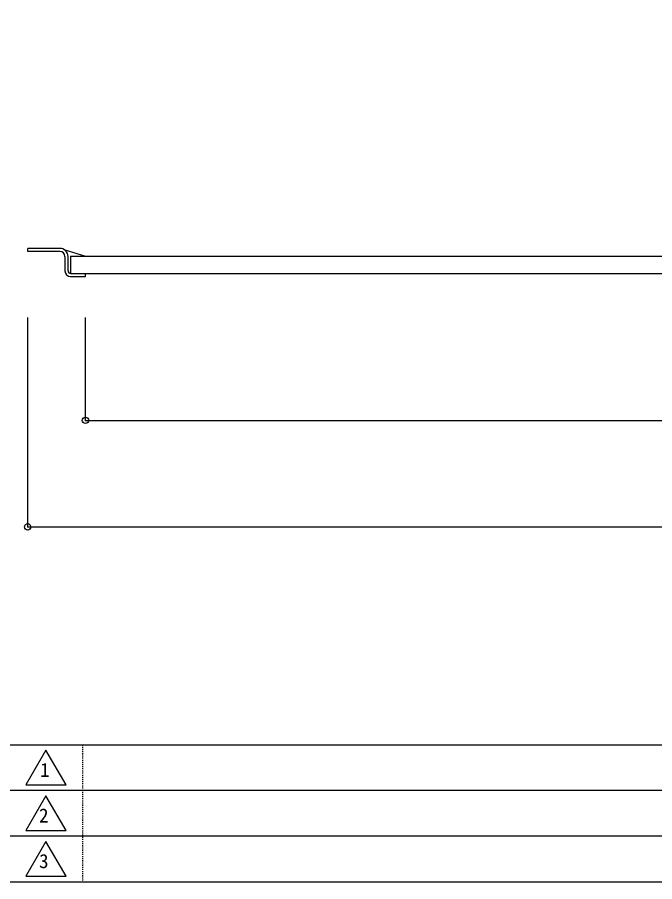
# Model space of a CAD drawing. Units: millimetres, scale not verified, with parts at other scales. Extents: x -14200 to 14200, y -9940 to 9940.
# Drawn here: x -11635 to -6674, y -9940 to -3211 of the extents above; entities that cross this region are included whole.
import ezdxf
from ezdxf.enums import TextEntityAlignment as Align

# ---------------------------------------------------------------- set-up
doc = ezdxf.new("R2010")
doc.units = ezdxf.units.MM
doc.header["$LTSCALE"] = 100
doc.header["$PDMODE"] = 32
doc.header["$PDSIZE"] = 50
doc.linetypes.add('USER1', pattern=[0.166656, 0.083312, -0.083344])
for name, color, linetype in [('0-0_0', 7, 'Continuous'), ('1-0', 7, 'Continuous'), ('1-1', 7, 'Continuous')]:
    doc.layers.add(name, color=color, linetype=linetype)
doc.styles.add('ＭＳ ゴシック', font='')
doc.styles.get('ＭＳ ゴシック').set_extended_font_data('MS Gothic')

msp = doc.modelspace()

# ---------------------------------------------------------------- linework, layer by layer
at = {"layer": '0-0_0'}
for p, q in [((-14200, -8873.5), (14200, -8873.5)), ((-11696.1, -9228.5), (-1065.3, -9228.5)), ((-11696.1, -9583.5), (-1065.3, -9583.5))]:
    msp.add_line(p, q, dxfattribs=at)
at = {"layer": '0-0_0', "linetype": 'USER1'}
msp.add_line((-11128.1, -8873.5), (-11128.1, -9938.5), dxfattribs=at)
at = {"layer": '0-0_0'}
for points in [[(-14200, -9940), (14200, -9940), (14200, 9940), (-14200, 9940)], [(-11412.1, -8916.1), (-11568.5, -9186.9), (-11255.8, -9186.9)], [(-11412.1, -9271.1), (-11568.5, -9541.9), (-11255.8, -9541.9)], [(-11412.1, -9626.1), (-11568.5, -9896.9), (-11255.8, -9896.9)]]:
    msp.add_lwpolyline(points, close=True, dxfattribs=at)
at = {"layer": '1-0'}
for p, q in [((-11554.6, -5033.5), (-11554.6, -5009.5)), ((-11304.6, -5009.5), (-11554.6, -5009.5)), ((-11304.6, -5033.5), (-11554.6, -5033.5)), ((-11272.6, -5018.1), (-11104.6, -5069.5)), ((-11264.6, -5073.5), (-11264.6, -5185.5)), ((-11240.6, -5185.5), (-11240.6, -5073.5)), ((-11220.6, -5069.5), (-11104.6, -5069.5)), ((-11220.6, -5069.5), (-11220.6, -5205.5)), ((-11220.6, -5205.5), (-708.6, -5205.5)), ((-11220.6, -5229.5), (-11104.6, -5229.5)), ((-11104.6, -5229.5), (-11104.6, -5205.5))]:
    msp.add_line(p, q, dxfattribs=at)
msp.add_lwpolyline([(-11220.6, -5069.5), (-708.6, -5069.5), (-708.6, -5205.5)], dxfattribs=at)
for centre, radius, start, end in [((-11304.6, -5073.5), 64, 0, 90), ((-11304.6, -5073.5), 40, 0, 90), ((-11220.6, -5185.5), 44, 180, 270), ((-11220.6, -5185.5), 20, 180, 270)]:
    msp.add_arc(centre, radius, start, end, dxfattribs=at)
at = {"layer": '1-1'}
for p, q in [((-11554.6, -7178.2), (-11554.6, -5548.4)), ((-11104.6, -6348.4), (-11104.6, -5548.4)), ((-11104.6, -6348.4), (-824.6, -6348.4)), ((-11554.6, -7178.2), (-374.6, -7178.2))]:
    msp.add_line(p, q, dxfattribs=at)
for p in [(-11104.6, -6348.4), (-11554.6, -7178.2)]:
    msp.add_point(p, dxfattribs=at)

# ---------------------------------------------------------------- texts
at = {"layer": '0-0_0', "style": 'ＭＳ ゴシック'}
for s, p in [('1', (-11457.5, -9157)), ('2', (-11466.4, -9512)), ('3', (-11466.4, -9867))]:
    msp.add_text(s, height=109.3, dxfattribs=at).set_placement(p, align=Align.BOTTOM_LEFT)

doc.saveas('drawing.dxf')
